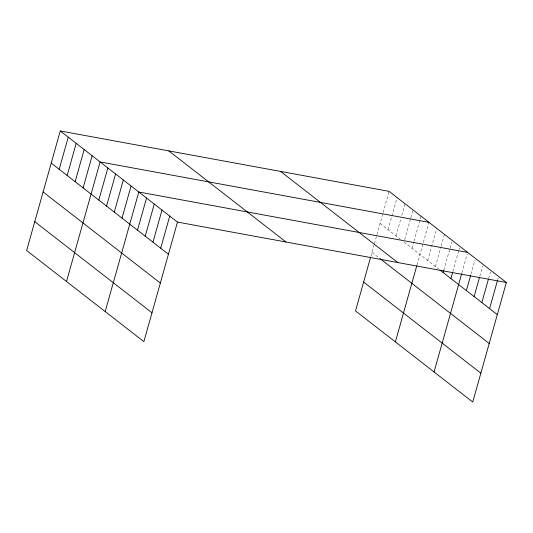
<?xml version="1.0" encoding="UTF-8"?>
<svg xmlns="http://www.w3.org/2000/svg" width="533" height="533" viewBox="0 0 533 533"><rect width="100%" height="100%" fill="white"/><g stroke="black" fill="none" stroke-linecap="round" stroke-linejoin="round"><path stroke-width="0.4" stroke-dasharray="2.67 2" d="M370.881 256.266L374.233 244.341M374.459 243.541L382.954 213.32M383.174 212.534L389.123 191.367M388.057 229.703L397.098 197.563M396.032 235.899L400.883 218.65M401.762 215.519L405.067 203.759M404.667 239.743L410.617 218.577M410.836 217.79L413.035 209.955M411.976 248.291L413.735 242.022M413.954 241.236L421.01 216.151M417.019 264.908L428.978 222.348M427.686 260.504L436.72 228.357M435.421 266.513L440.931 246.919M441.151 246.133L444.455 234.373M443.816 270.178L449.765 249.011M449.985 248.225L451.751 241.955M452.877 271.49L458.826 250.323M459.046 249.537L459.486 247.965M461.938 272.796L467.228 253.981M470.992 274.109L474.963 259.997M479.833 276.201L482.698 266.007M488.674 278.293L490.433 272.023M497.729 279.605L498.175 278.039M380.089 223.507L400.323 239.237M404.001 242.095L438.646 269.025M371.981 252.356L379.336 258.072"/><path stroke-width="0.8" d="M60.256 130.965L26.65 250.517L143.877 341.633L177.482 222.081L60.256 130.965L389.123 191.367L506.35 282.483L472.744 402.035L355.518 310.919L370.662 257.046M59.19 169.307L68.224 137.161M67.165 175.504L76.199 143.357M75.133 181.7L84.167 149.553M83.108 187.896L92.142 155.749M66.505 281.497L100.111 161.945L428.978 222.348M98.812 200.102L107.846 167.962M106.553 206.118L115.588 173.971M114.289 212.127L123.323 179.987M122.024 218.144L131.058 185.997M105.194 311.565L138.793 192.013L467.668 252.415M137.501 230.169L146.535 198.029M145.236 236.186L154.27 204.039M152.971 242.202L162.005 210.055M160.706 248.211L169.741 216.072M395.379 341.9L416.793 265.707M443.156 272.53L443.816 270.178M450.891 278.546L452.657 272.27M434.062 371.967L461.718 273.582M466.368 290.572L470.552 275.674M474.103 296.588L479.394 277.766M481.839 302.597L488.455 279.079M489.58 308.614L497.509 280.391M177.482 222.081L506.35 282.483M439.932 270.024L497.316 314.623M280.598 171.433L397.825 262.549M379.949 258.552L489.207 343.472M363.626 282.07L480.853 373.187M168.781 150.899L286.008 242.015M51.221 163.111L168.448 254.228M43.113 191.953L160.34 283.07M34.758 221.675L151.985 312.791"/></g></svg>
